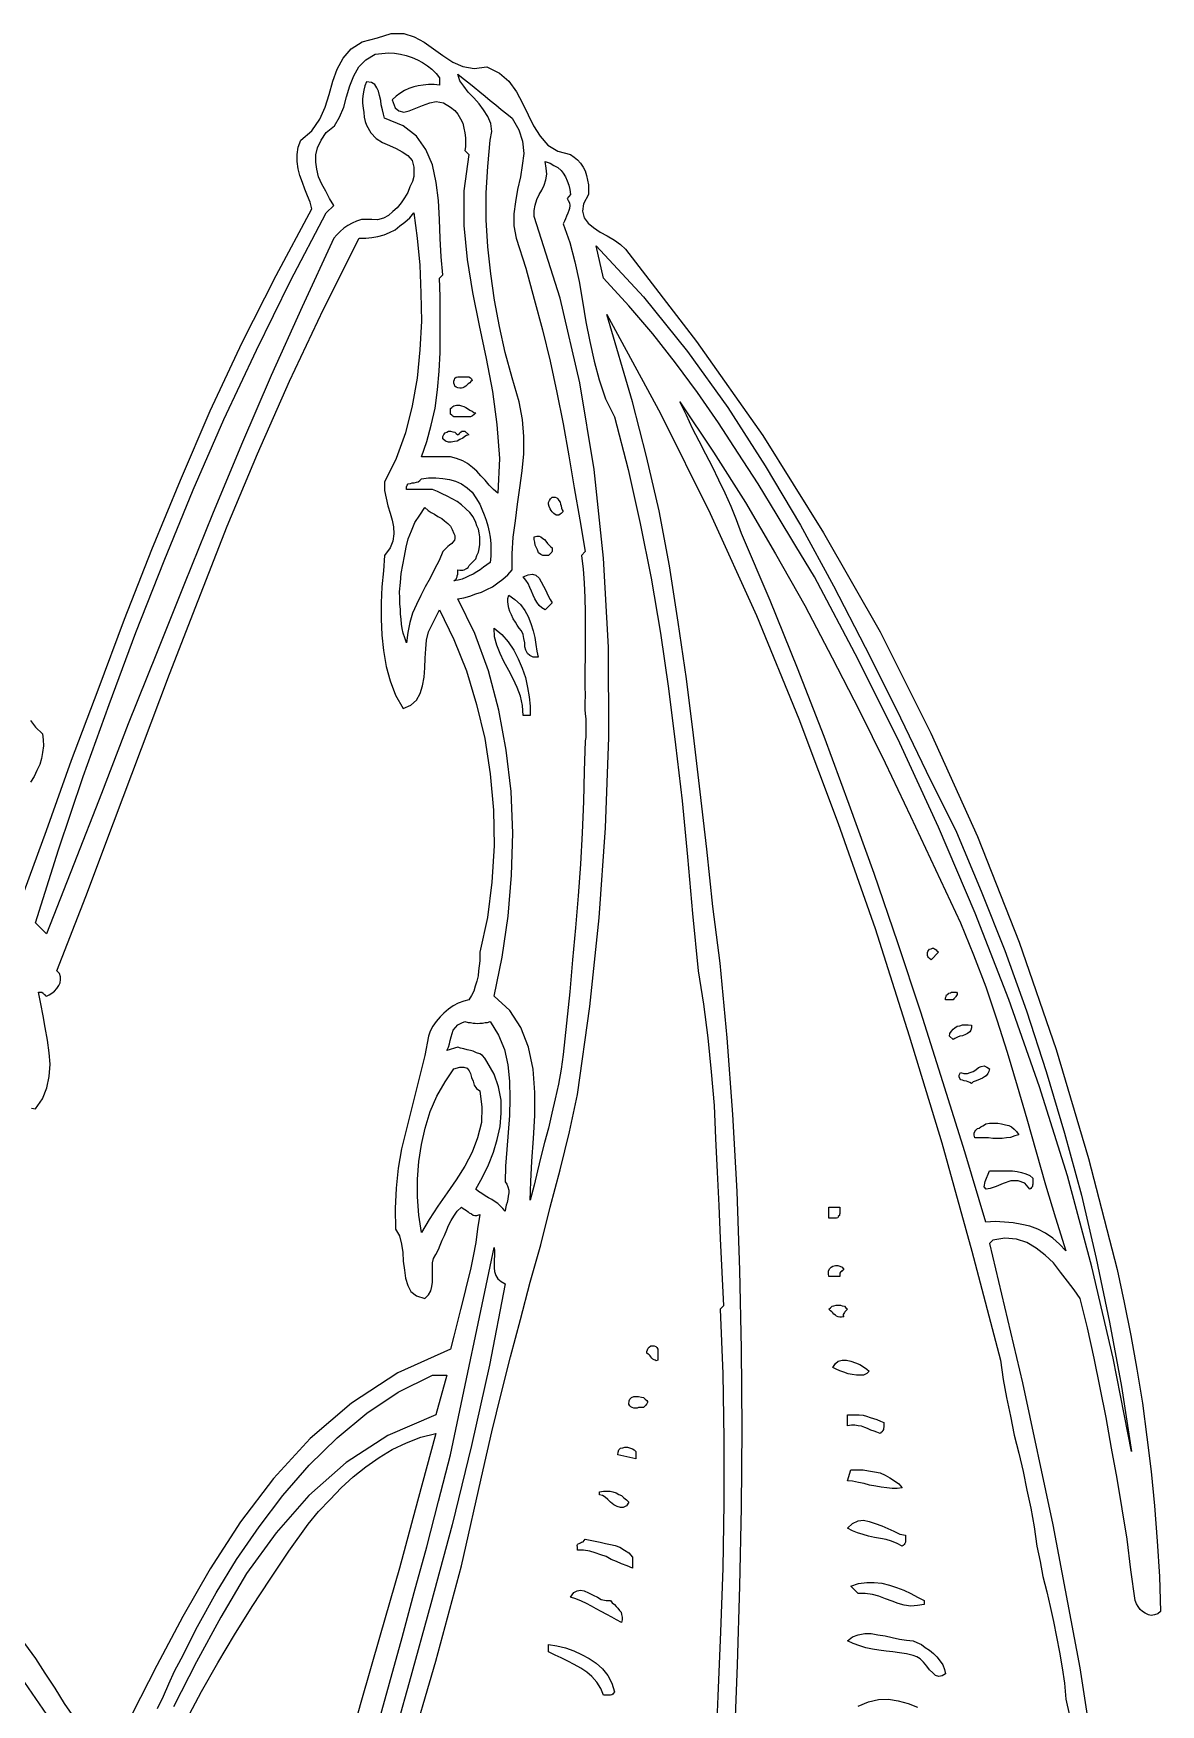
# Model space of a CAD drawing. Extents: x 0 to 5.57, y 0.04 to 9.51.
# Drawn here: x 3.519 to 5.569, y 6.473 to 9.511 of the extents above; entities that cross this region are included whole.
import ezdxf

# ---------------------------------------------------------------- set-up
doc = ezdxf.new("R2010")
doc.units = 0
doc.layers.add('1', color=7, linetype='Continuous')

msp = doc.modelspace()

# ---------------------------------------------------------------- linework, layer by layer
for points in [[(3.496, 7.933), (3.543, 8.062), (3.589, 8.19), (3.637, 8.318), (3.685, 8.446), (3.735, 8.573), (3.787, 8.699), (3.841, 8.825), (3.899, 8.949), (3.961, 9.071), (4.026, 9.192), (4.023, 9.204), (4.018, 9.216), (4.013, 9.228), (4.009, 9.24), (4.004, 9.253), (4.001, 9.265), (3.999, 9.278), (3.999, 9.291), (4.001, 9.304), (4.006, 9.317), (4.026, 9.334), (4.04, 9.355), (4.05, 9.377), (4.057, 9.4), (4.064, 9.424), (4.072, 9.446), (4.083, 9.466), (4.097, 9.483), (4.117, 9.496), (4.145, 9.503), (4.17, 9.511), (4.193, 9.511), (4.212, 9.505), (4.23, 9.495), (4.247, 9.483), (4.264, 9.471), (4.282, 9.459), (4.3, 9.451), (4.321, 9.447), (4.344, 9.45)], [(4.344, 9.45), (4.367, 9.439), (4.384, 9.424), (4.398, 9.405), (4.409, 9.384), (4.419, 9.363), (4.429, 9.343), (4.441, 9.324), (4.455, 9.308), (4.473, 9.297), (4.496, 9.291), (4.503, 9.286), (4.509, 9.281), (4.514, 9.275), (4.519, 9.268), (4.523, 9.261), (4.525, 9.253), (4.527, 9.244), (4.529, 9.236), (4.529, 9.227), (4.529, 9.218), (4.52, 9.201), (4.518, 9.188), (4.521, 9.176), (4.528, 9.166), (4.538, 9.158), (4.55, 9.15), (4.563, 9.143), (4.576, 9.135), (4.587, 9.127), (4.596, 9.119), (4.725, 8.951), (4.846, 8.78), (4.956, 8.603), (5.059, 8.423), (5.151, 8.239), (5.236, 8.051), (5.312, 7.859), (5.379, 7.664), (5.438, 7.466), (5.49, 7.264), (5.503, 7.204), (5.515, 7.144), (5.526, 7.083), (5.536, 7.021), (5.544, 6.959), (5.552, 6.897), (5.558, 6.834), (5.563, 6.77), (5.567, 6.706), (5.569, 6.642), (5.564, 6.638), (5.558, 6.636), (5.552, 6.635), (5.547, 6.636), (5.541, 6.639), (5.536, 6.642), (5.532, 6.646), (5.528, 6.651), (5.525, 6.656), (5.523, 6.662), (5.515, 6.718), (5.508, 6.774), (5.499, 6.829), (5.49, 6.884), (5.48, 6.939), (5.47, 6.995), (5.459, 7.049), (5.448, 7.103), (5.436, 7.158), (5.423, 7.211), (5.412, 7.227), (5.4, 7.243), (5.387, 7.259), (5.374, 7.276), (5.359, 7.29), (5.343, 7.303), (5.326, 7.313), (5.307, 7.319), (5.286, 7.321), (5.264, 7.317), (5.258, 7.311), (5.318, 7.058), (5.373, 6.8), (5.422, 6.54), (5.463, 6.276)], [(4.317, 8.88), (4.315, 8.878), (4.313, 8.876), (4.31, 8.874), (4.308, 8.872), (4.306, 8.87), (4.303, 8.868), (4.3, 8.867), (4.298, 8.866), (4.295, 8.866), (4.291, 8.867), (4.288, 8.868), (4.286, 8.87), (4.285, 8.872), (4.284, 8.875), (4.284, 8.877), (4.284, 8.879), (4.285, 8.882), (4.286, 8.884), (4.288, 8.886), (4.291, 8.887), (4.294, 8.887), (4.297, 8.887), (4.3, 8.887), (4.302, 8.887), (4.306, 8.887), (4.309, 8.887), (4.311, 8.887), (4.314, 8.885), (4.316, 8.883), (4.317, 8.88)], [(4.324, 8.821), (4.321, 8.818), (4.318, 8.816), (4.314, 8.814), (4.31, 8.814), (4.306, 8.814), (4.301, 8.814), (4.297, 8.814), (4.293, 8.814), (4.288, 8.814), (4.284, 8.814), (4.282, 8.815), (4.28, 8.817), (4.278, 8.819), (4.278, 8.822), (4.278, 8.824), (4.278, 8.826), (4.278, 8.829), (4.28, 8.831), (4.282, 8.833), (4.284, 8.834), (4.289, 8.835), (4.294, 8.835), (4.298, 8.834), (4.302, 8.833), (4.306, 8.831), (4.309, 8.829), (4.313, 8.826), (4.317, 8.824), (4.32, 8.822), (4.324, 8.821)], [(4.291, 8.781), (4.292, 8.782), (4.294, 8.784), (4.295, 8.785), (4.297, 8.786), (4.298, 8.788), (4.3, 8.788), (4.302, 8.788), (4.304, 8.788), (4.311, 8.781), (4.307, 8.78), (4.304, 8.778), (4.3, 8.775), (4.295, 8.773), (4.29, 8.77), (4.285, 8.769), (4.279, 8.768), (4.274, 8.768), (4.269, 8.77), (4.264, 8.774), (4.264, 8.778), (4.266, 8.782), (4.268, 8.785), (4.271, 8.786), (4.274, 8.788), (4.278, 8.788), (4.282, 8.787), (4.286, 8.786), (4.288, 8.784), (4.291, 8.781)], [(4.483, 8.642), (4.482, 8.641), (4.48, 8.639), (4.479, 8.638), (4.477, 8.637), (4.475, 8.635), (4.474, 8.635), (4.472, 8.635), (4.47, 8.635), (4.466, 8.638), (4.463, 8.641), (4.461, 8.644), (4.459, 8.647), (4.457, 8.651), (4.456, 8.655), (4.456, 8.658), (4.458, 8.662), (4.46, 8.665), (4.463, 8.668), (4.468, 8.668), (4.471, 8.667), (4.473, 8.665), (4.475, 8.662), (4.477, 8.659), (4.478, 8.655), (4.479, 8.652), (4.48, 8.648), (4.481, 8.645), (4.483, 8.642)], [(4.463, 8.576), (4.463, 8.574), (4.463, 8.572), (4.463, 8.57), (4.462, 8.568), (4.461, 8.567), (4.459, 8.565), (4.458, 8.564), (4.456, 8.562), (4.451, 8.562), (4.446, 8.562), (4.442, 8.564), (4.438, 8.567), (4.436, 8.572), (4.434, 8.576), (4.432, 8.581), (4.431, 8.586), (4.43, 8.591), (4.43, 8.596), (4.435, 8.597), (4.439, 8.597), (4.442, 8.596), (4.446, 8.593), (4.449, 8.591), (4.451, 8.588), (4.454, 8.584), (4.457, 8.581), (4.46, 8.578), (4.463, 8.576)], [(4.463, 8.476), (4.45, 8.463), (4.444, 8.467), (4.439, 8.471), (4.435, 8.477), (4.431, 8.483), (4.428, 8.49), (4.425, 8.497), (4.422, 8.504), (4.419, 8.511), (4.415, 8.517), (4.41, 8.523), (4.419, 8.527), (4.427, 8.528), (4.433, 8.526), (4.439, 8.521), (4.443, 8.514), (4.447, 8.506), (4.451, 8.498), (4.455, 8.49), (4.459, 8.482), (4.463, 8.476)], [(4.437, 8.377), (4.428, 8.377), (4.422, 8.38), (4.418, 8.384), (4.415, 8.39), (4.413, 8.396), (4.413, 8.403), (4.411, 8.411), (4.41, 8.418), (4.407, 8.425), (4.403, 8.43), (4.399, 8.435), (4.396, 8.441), (4.392, 8.447), (4.389, 8.454), (4.386, 8.46), (4.384, 8.466), (4.383, 8.473), (4.382, 8.478), (4.382, 8.484), (4.384, 8.49), (4.395, 8.482), (4.405, 8.473), (4.413, 8.462), (4.419, 8.451), (4.424, 8.438), (4.428, 8.425), (4.431, 8.413), (4.433, 8.4), (4.435, 8.388), (4.437, 8.377)], [(4.423, 8.271), (4.41, 8.271), (4.409, 8.289), (4.405, 8.306), (4.399, 8.322), (4.392, 8.338), (4.384, 8.353), (4.375, 8.369), (4.368, 8.384), (4.362, 8.399), (4.358, 8.414), (4.357, 8.43), (4.371, 8.418), (4.383, 8.405), (4.393, 8.39), (4.401, 8.374), (4.408, 8.357), (4.414, 8.34), (4.418, 8.322), (4.421, 8.305), (4.423, 8.288), (4.423, 8.271)], [(3.514, 8.262), (3.523, 8.25), (3.536, 8.238), (3.537, 8.227), (3.538, 8.216), (3.536, 8.204), (3.534, 8.193), (3.531, 8.182), (3.526, 8.171), (3.521, 8.16), (3.514, 8.15)], [(5.165, 7.841), (5.152, 7.827), (5.149, 7.829), (5.147, 7.831), (5.146, 7.833), (5.145, 7.835), (5.145, 7.837), (5.145, 7.84), (5.146, 7.842), (5.147, 7.844), (5.149, 7.846), (5.152, 7.847), (5.154, 7.848), (5.156, 7.848), (5.158, 7.847), (5.159, 7.846), (5.161, 7.845), (5.162, 7.843), (5.164, 7.842), (5.165, 7.841)], [(5.198, 7.768), (5.199, 7.766), (5.199, 7.764), (5.198, 7.762), (5.197, 7.76), (5.196, 7.759), (5.194, 7.757), (5.193, 7.756), (5.192, 7.754), (5.178, 7.754), (5.178, 7.758), (5.179, 7.76), (5.18, 7.763), (5.182, 7.764), (5.184, 7.766), (5.187, 7.767), (5.189, 7.768), (5.192, 7.768), (5.195, 7.768), (5.198, 7.768)], [(5.225, 7.708), (5.225, 7.703), (5.224, 7.699), (5.222, 7.696), (5.218, 7.693), (5.214, 7.691), (5.209, 7.689), (5.204, 7.688), (5.2, 7.686), (5.195, 7.684), (5.192, 7.682), (5.185, 7.688), (5.186, 7.693), (5.189, 7.697), (5.192, 7.701), (5.195, 7.703), (5.199, 7.706), (5.204, 7.707), (5.209, 7.709), (5.214, 7.709), (5.219, 7.709), (5.225, 7.708)], [(5.258, 7.629), (5.257, 7.624), (5.255, 7.62), (5.252, 7.616), (5.249, 7.614), (5.245, 7.612), (5.241, 7.61), (5.237, 7.608), (5.232, 7.606), (5.228, 7.605), (5.225, 7.602), (5.222, 7.604), (5.219, 7.605), (5.216, 7.606), (5.212, 7.607), (5.209, 7.608), (5.206, 7.609), (5.204, 7.611), (5.203, 7.614), (5.203, 7.617), (5.205, 7.622), (5.211, 7.62), (5.218, 7.62), (5.223, 7.622), (5.228, 7.624), (5.233, 7.627), (5.238, 7.631), (5.243, 7.633), (5.248, 7.634), (5.253, 7.632), (5.258, 7.629)], [(5.311, 7.509), (5.304, 7.507), (5.296, 7.504), (5.289, 7.503), (5.281, 7.502), (5.273, 7.502), (5.264, 7.502), (5.256, 7.503), (5.247, 7.503), (5.239, 7.503), (5.231, 7.503), (5.23, 7.508), (5.23, 7.512), (5.231, 7.515), (5.233, 7.517), (5.236, 7.52), (5.239, 7.521), (5.242, 7.523), (5.246, 7.525), (5.249, 7.527), (5.251, 7.529), (5.258, 7.53), (5.266, 7.53), (5.273, 7.53), (5.28, 7.529), (5.287, 7.527), (5.293, 7.526), (5.298, 7.523), (5.303, 7.519), (5.307, 7.515), (5.311, 7.509)], [(5.337, 7.43), (5.337, 7.427), (5.337, 7.424), (5.337, 7.422), (5.337, 7.419), (5.336, 7.417), (5.336, 7.415), (5.334, 7.413), (5.333, 7.411), (5.331, 7.41), (5.322, 7.421), (5.31, 7.425), (5.297, 7.425), (5.283, 7.42), (5.27, 7.415), (5.259, 7.411), (5.252, 7.41), (5.248, 7.414), (5.25, 7.424), (5.258, 7.443), (5.266, 7.443), (5.275, 7.443), (5.283, 7.443), (5.292, 7.443), (5.3, 7.443), (5.308, 7.442), (5.316, 7.44), (5.324, 7.438), (5.331, 7.435), (5.337, 7.43)], [(4.986, 7.377), (4.986, 7.374), (4.986, 7.371), (4.986, 7.369), (4.986, 7.366), (4.985, 7.364), (4.985, 7.362), (4.983, 7.36), (4.982, 7.358), (4.98, 7.357), (4.966, 7.357), (4.966, 7.377), (4.986, 7.377)], [(4.993, 7.264), (4.992, 7.263), (4.99, 7.262), (4.989, 7.26), (4.987, 7.259), (4.986, 7.257), (4.986, 7.255), (4.986, 7.253), (4.986, 7.251), (4.966, 7.251), (4.965, 7.256), (4.965, 7.261), (4.967, 7.265), (4.97, 7.268), (4.973, 7.27), (4.978, 7.271), (4.982, 7.271), (4.986, 7.27), (4.99, 7.268), (4.993, 7.264)], [(5, 7.192), (4.998, 7.19), (4.997, 7.189), (4.995, 7.187), (4.994, 7.186), (4.993, 7.184), (4.992, 7.182), (4.992, 7.18), (4.993, 7.178), (4.989, 7.177), (4.986, 7.177), (4.983, 7.178), (4.98, 7.179), (4.978, 7.181), (4.975, 7.183), (4.973, 7.185), (4.971, 7.187), (4.969, 7.189), (4.966, 7.192), (4.969, 7.194), (4.972, 7.197), (4.975, 7.198), (4.979, 7.199), (4.983, 7.199), (4.987, 7.199), (4.99, 7.198), (4.994, 7.197), (4.997, 7.194), (5, 7.192)], [(4.655, 7.119), (4.655, 7.099), (4.652, 7.098), (4.65, 7.099), (4.648, 7.1), (4.646, 7.101), (4.644, 7.103), (4.642, 7.105), (4.641, 7.107), (4.639, 7.109), (4.637, 7.11), (4.635, 7.112), (4.635, 7.115), (4.636, 7.118), (4.637, 7.121), (4.639, 7.123), (4.642, 7.125), (4.645, 7.125), (4.648, 7.125), (4.651, 7.124), (4.653, 7.122), (4.655, 7.119)], [(5.039, 7.079), (5.035, 7.075), (5.029, 7.072), (5.023, 7.072), (5.016, 7.072), (5.008, 7.073), (5.001, 7.074), (4.993, 7.077), (4.986, 7.08), (4.979, 7.083), (4.973, 7.086), (4.978, 7.093), (4.983, 7.097), (4.99, 7.099), (4.998, 7.099), (5.006, 7.097), (5.014, 7.094), (5.022, 7.091), (5.029, 7.087), (5.035, 7.083), (5.039, 7.079)], [(4.635, 7.026), (4.636, 7.024), (4.636, 7.022), (4.635, 7.02), (4.634, 7.019), (4.633, 7.017), (4.632, 7.016), (4.63, 7.014), (4.629, 7.013), (4.626, 7.013), (4.623, 7.013), (4.62, 7.013), (4.617, 7.012), (4.614, 7.012), (4.611, 7.012), (4.608, 7.013), (4.606, 7.014), (4.604, 7.016), (4.602, 7.019), (4.603, 7.025), (4.604, 7.028), (4.607, 7.031), (4.611, 7.033), (4.615, 7.033), (4.62, 7.033), (4.625, 7.032), (4.629, 7.031), (4.632, 7.028), (4.635, 7.026)], [(5.066, 6.986), (5.066, 6.983), (5.066, 6.98), (5.066, 6.978), (5.065, 6.975), (5.065, 6.973), (5.064, 6.971), (5.063, 6.969), (5.061, 6.968), (5.059, 6.966), (5.053, 6.968), (5.048, 6.97), (5.042, 6.972), (5.036, 6.975), (5.031, 6.977), (5.025, 6.979), (5.019, 6.98), (5.013, 6.981), (5.007, 6.981), (5, 6.98), (5, 7), (5.007, 7), (5.014, 7), (5.021, 7), (5.028, 6.999), (5.034, 6.997), (5.041, 6.995), (5.047, 6.993), (5.053, 6.991), (5.06, 6.988), (5.066, 6.986)], [(4.615, 6.933), (4.615, 6.92), (4.582, 6.927), (4.583, 6.932), (4.584, 6.936), (4.587, 6.939), (4.591, 6.94), (4.595, 6.941), (4.6, 6.941), (4.605, 6.939), (4.609, 6.938), (4.612, 6.936), (4.615, 6.933)], [(5.099, 6.867), (5.09, 6.866), (5.081, 6.866), (5.071, 6.867), (5.061, 6.868), (5.051, 6.87), (5.04, 6.872), (5.03, 6.875), (5.02, 6.877), (5.009, 6.879), (5, 6.88), (5.006, 6.9), (5.017, 6.9), (5.028, 6.9), (5.038, 6.898), (5.049, 6.896), (5.059, 6.894), (5.068, 6.89), (5.077, 6.885), (5.085, 6.88), (5.093, 6.874), (5.099, 6.867)], [(4.602, 6.841), (4.598, 6.834), (4.592, 6.831), (4.587, 6.831), (4.581, 6.833), (4.575, 6.836), (4.569, 6.841), (4.564, 6.846), (4.559, 6.85), (4.554, 6.853), (4.549, 6.854), (4.549, 6.86), (4.556, 6.861), (4.562, 6.861), (4.568, 6.861), (4.573, 6.86), (4.579, 6.858), (4.584, 6.855), (4.589, 6.853), (4.593, 6.849), (4.598, 6.845), (4.602, 6.841)], [(5.105, 6.781), (5.105, 6.778), (5.105, 6.775), (5.105, 6.773), (5.105, 6.77), (5.105, 6.768), (5.104, 6.766), (5.103, 6.764), (5.101, 6.762), (5.099, 6.761), (5.09, 6.766), (5.08, 6.77), (5.07, 6.773), (5.06, 6.775), (5.049, 6.777), (5.038, 6.779), (5.028, 6.782), (5.018, 6.785), (5.009, 6.789), (5, 6.794), (5.009, 6.802), (5.019, 6.807), (5.029, 6.808), (5.039, 6.806), (5.05, 6.802), (5.062, 6.798), (5.073, 6.793), (5.084, 6.788), (5.095, 6.783), (5.105, 6.781)], [(4.609, 6.741), (4.609, 6.721), (4.599, 6.725), (4.589, 6.729), (4.58, 6.733), (4.57, 6.737), (4.561, 6.742), (4.551, 6.745), (4.541, 6.749), (4.531, 6.752), (4.52, 6.754), (4.509, 6.754), (4.509, 6.759), (4.508, 6.762), (4.509, 6.764), (4.51, 6.765), (4.512, 6.766), (4.514, 6.767), (4.516, 6.768), (4.519, 6.769), (4.521, 6.771), (4.523, 6.774), (4.532, 6.772), (4.541, 6.77), (4.55, 6.768), (4.56, 6.766), (4.569, 6.764), (4.577, 6.762), (4.586, 6.759), (4.594, 6.754), (4.602, 6.749), (4.609, 6.741)], [(5.139, 6.655), (5.127, 6.653), (5.115, 6.652), (5.103, 6.654), (5.092, 6.657), (5.081, 6.661), (5.069, 6.665), (5.057, 6.67), (5.045, 6.673), (5.032, 6.675), (5.019, 6.675), (5.006, 6.688), (5.02, 6.693), (5.035, 6.695), (5.048, 6.695), (5.062, 6.694), (5.076, 6.69), (5.089, 6.686), (5.102, 6.681), (5.115, 6.675), (5.127, 6.668), (5.139, 6.662), (5.139, 6.655)], [(4.589, 6.622), (4.58, 6.627), (4.571, 6.632), (4.562, 6.637), (4.552, 6.642), (4.543, 6.647), (4.534, 6.652), (4.525, 6.657), (4.516, 6.661), (4.506, 6.665), (4.496, 6.668), (4.502, 6.677), (4.508, 6.68), (4.514, 6.681), (4.521, 6.68), (4.529, 6.676), (4.537, 6.672), (4.545, 6.668), (4.552, 6.664), (4.561, 6.662), (4.569, 6.662), (4.572, 6.658), (4.576, 6.655), (4.579, 6.651), (4.582, 6.648), (4.585, 6.644), (4.588, 6.641), (4.589, 6.637), (4.59, 6.632), (4.59, 6.627), (4.589, 6.622)], [(5.178, 6.529), (5.172, 6.525), (5.166, 6.524), (5.16, 6.526), (5.155, 6.531), (5.149, 6.536), (5.144, 6.543), (5.138, 6.55), (5.132, 6.556), (5.126, 6.56), (5.119, 6.562), (5.107, 6.565), (5.094, 6.567), (5.082, 6.569), (5.07, 6.57), (5.057, 6.572), (5.045, 6.574), (5.033, 6.576), (5.022, 6.58), (5.01, 6.584), (5, 6.589), (5.009, 6.596), (5.019, 6.6), (5.031, 6.602), (5.043, 6.602), (5.055, 6.6), (5.068, 6.598), (5.081, 6.595), (5.094, 6.592), (5.107, 6.59), (5.119, 6.589), (5.126, 6.586), (5.134, 6.582), (5.141, 6.577), (5.149, 6.572), (5.156, 6.566), (5.162, 6.56), (5.168, 6.552), (5.173, 6.545), (5.176, 6.537), (5.178, 6.529)], [(4.576, 6.496), (4.574, 6.494), (4.573, 6.492), (4.571, 6.491), (4.569, 6.49), (4.567, 6.49), (4.564, 6.49), (4.562, 6.49), (4.559, 6.49), (4.556, 6.49), (4.551, 6.502), (4.544, 6.514), (4.535, 6.524), (4.526, 6.532), (4.515, 6.539), (4.503, 6.546), (4.491, 6.552), (4.479, 6.558), (4.468, 6.563), (4.456, 6.569), (4.456, 6.582), (4.471, 6.58), (4.487, 6.576), (4.502, 6.571), (4.516, 6.564), (4.53, 6.557), (4.543, 6.548), (4.554, 6.538), (4.564, 6.526), (4.571, 6.512), (4.576, 6.496)], [(5.019, 6.47), (5.038, 6.478), (5.056, 6.482), (5.074, 6.483), (5.092, 6.48), (5.11, 6.475), (5.127, 6.468)]]:
    msp.add_lwpolyline(points)
at = {"layer": '1'}
for points in [[(4.258, 9.43), (4.258, 9.417), (4.248, 9.418), (4.238, 9.418), (4.228, 9.417), (4.219, 9.416), (4.211, 9.414), (4.202, 9.411), (4.194, 9.407), (4.186, 9.402), (4.179, 9.397), (4.172, 9.39), (4.177, 9.376), (4.184, 9.37), (4.193, 9.368), (4.203, 9.37), (4.215, 9.375), (4.227, 9.38), (4.24, 9.385), (4.252, 9.387), (4.265, 9.385), (4.278, 9.377), (4.286, 9.371), (4.291, 9.364), (4.296, 9.356), (4.3, 9.348), (4.302, 9.339), (4.304, 9.33), (4.305, 9.321), (4.305, 9.312), (4.305, 9.305), (4.304, 9.298), (4.311, 9.291), (4.302, 9.225), (4.302, 9.162), (4.308, 9.1), (4.318, 9.04), (4.33, 8.98), (4.343, 8.92), (4.354, 8.86), (4.362, 8.8), (4.367, 8.738), (4.364, 8.675), (4.356, 8.682), (4.348, 8.69), (4.341, 8.699), (4.333, 8.707), (4.326, 8.715), (4.318, 8.722), (4.309, 8.729), (4.3, 8.734), (4.289, 8.738), (4.278, 8.741), (4.225, 8.741), (4.235, 8.769), (4.243, 8.799), (4.25, 8.83), (4.254, 8.863), (4.257, 8.897), (4.259, 8.931), (4.259, 8.966), (4.259, 9), (4.259, 9.033), (4.258, 9.066), (4.264, 9.072), (4.261, 9.105), (4.259, 9.138), (4.258, 9.173), (4.256, 9.207), (4.252, 9.24), (4.245, 9.272), (4.233, 9.3), (4.216, 9.324), (4.192, 9.343), (4.158, 9.357), (4.156, 9.364), (4.154, 9.372), (4.152, 9.381), (4.151, 9.389), (4.149, 9.398), (4.147, 9.406), (4.144, 9.412), (4.14, 9.418), (4.134, 9.422), (4.125, 9.423), (4.122, 9.416), (4.12, 9.408), (4.119, 9.401), (4.118, 9.392), (4.118, 9.384), (4.119, 9.375), (4.12, 9.367), (4.121, 9.359), (4.123, 9.351), (4.125, 9.344), (4.133, 9.33), (4.143, 9.32), (4.154, 9.313), (4.167, 9.307), (4.179, 9.302), (4.19, 9.296), (4.2, 9.289), (4.208, 9.28), (4.211, 9.268), (4.211, 9.251), (4.209, 9.242), (4.204, 9.232), (4.2, 9.222), (4.194, 9.212), (4.188, 9.203), (4.181, 9.194), (4.173, 9.187), (4.165, 9.18), (4.156, 9.175), (4.145, 9.172), (4.135, 9.173), (4.125, 9.173), (4.116, 9.173), (4.107, 9.17), (4.099, 9.166), (4.091, 9.162), (4.084, 9.157), (4.077, 9.151), (4.071, 9.145), (4.066, 9.139), (4.008, 9.014), (3.952, 8.889), (3.898, 8.764), (3.845, 8.637), (3.794, 8.511), (3.743, 8.384), (3.692, 8.256), (3.643, 8.129), (3.593, 8.001), (3.543, 7.874), (3.523, 7.894), (3.565, 8.027), (3.61, 8.16), (3.657, 8.291), (3.706, 8.422), (3.757, 8.552), (3.81, 8.681), (3.866, 8.809), (3.925, 8.935), (3.987, 9.061), (4.052, 9.185), (4.066, 9.198), (4.058, 9.211), (4.051, 9.224), (4.044, 9.237), (4.038, 9.25), (4.035, 9.264), (4.033, 9.277), (4.033, 9.29), (4.036, 9.303), (4.043, 9.317), (4.052, 9.331), (4.067, 9.343), (4.076, 9.359), (4.084, 9.377), (4.089, 9.396), (4.095, 9.416), (4.102, 9.434), (4.111, 9.45), (4.124, 9.463), (4.141, 9.473), (4.165, 9.476), (4.176, 9.475), (4.187, 9.473), (4.197, 9.471), (4.208, 9.467), (4.218, 9.463), (4.227, 9.458), (4.236, 9.452), (4.244, 9.446), (4.252, 9.438), (4.258, 9.43)], [(4.39, 9.357), (4.402, 9.336), (4.409, 9.315), (4.411, 9.293), (4.408, 9.271), (4.405, 9.25), (4.4, 9.227), (4.396, 9.205), (4.393, 9.183), (4.393, 9.161), (4.397, 9.139), (4.415, 9.084), (4.43, 9.028), (4.445, 8.972), (4.459, 8.915), (4.471, 8.858), (4.483, 8.801), (4.493, 8.743), (4.503, 8.685), (4.513, 8.627), (4.523, 8.569), (4.516, 8.562), (4.519, 8.537), (4.521, 8.512), (4.522, 8.485), (4.523, 8.459), (4.523, 8.432), (4.523, 8.405), (4.523, 8.379), (4.522, 8.353), (4.522, 8.328), (4.523, 8.304), (4.522, 8.298), (4.522, 8.29), (4.522, 8.282), (4.523, 8.274), (4.524, 8.265), (4.524, 8.256), (4.524, 8.247), (4.524, 8.239), (4.524, 8.231), (4.523, 8.225), (4.521, 8.17), (4.52, 8.115), (4.517, 8.058), (4.514, 8.001), (4.51, 7.943), (4.505, 7.885), (4.5, 7.827), (4.495, 7.769), (4.489, 7.712), (4.483, 7.655), (4.479, 7.628), (4.474, 7.601), (4.468, 7.574), (4.462, 7.548), (4.456, 7.521), (4.449, 7.495), (4.442, 7.469), (4.436, 7.443), (4.43, 7.417), (4.423, 7.39), (4.424, 7.424), (4.426, 7.461), (4.429, 7.502), (4.431, 7.544), (4.431, 7.586), (4.428, 7.628), (4.42, 7.668), (4.406, 7.704), (4.386, 7.735), (4.357, 7.761), (4.372, 7.832), (4.383, 7.906), (4.389, 7.981), (4.391, 8.057), (4.388, 8.133), (4.379, 8.208), (4.366, 8.281), (4.347, 8.352), (4.322, 8.42), (4.291, 8.483), (4.302, 8.485), (4.313, 8.488), (4.324, 8.492), (4.334, 8.495), (4.344, 8.5), (4.354, 8.505), (4.364, 8.512), (4.373, 8.519), (4.382, 8.527), (4.39, 8.536), (4.39, 8.565), (4.392, 8.595), (4.396, 8.625), (4.4, 8.655), (4.404, 8.685), (4.408, 8.716), (4.411, 8.747), (4.411, 8.778), (4.409, 8.809), (4.403, 8.841), (4.39, 8.885), (4.377, 8.931), (4.367, 8.978), (4.358, 9.026), (4.351, 9.074), (4.346, 9.123), (4.343, 9.172), (4.343, 9.221), (4.346, 9.269), (4.35, 9.317), (4.353, 9.333), (4.351, 9.347), (4.346, 9.36), (4.338, 9.372), (4.33, 9.383), (4.32, 9.394), (4.31, 9.404), (4.302, 9.415), (4.295, 9.425), (4.291, 9.437), (4.301, 9.429), (4.311, 9.421), (4.321, 9.413), (4.331, 9.405), (4.341, 9.397), (4.35, 9.389), (4.36, 9.381), (4.37, 9.373), (4.38, 9.365), (4.39, 9.357)], [(4.201, 6.38), (4.251, 6.552), (4.298, 6.725), (4.337, 6.9), (4.353, 6.969), (4.37, 7.038), (4.387, 7.105), (4.405, 7.173), (4.423, 7.241), (4.442, 7.309), (4.459, 7.377), (4.477, 7.445), (4.494, 7.514), (4.509, 7.582), (4.531, 7.742), (4.548, 7.903), (4.56, 8.067), (4.566, 8.231), (4.565, 8.395), (4.556, 8.557), (4.539, 8.718), (4.513, 8.876), (4.477, 9.03), (4.43, 9.178), (4.43, 9.189), (4.432, 9.199), (4.435, 9.209), (4.439, 9.218), (4.444, 9.226), (4.448, 9.235), (4.451, 9.245), (4.453, 9.255), (4.452, 9.266), (4.45, 9.278), (4.459, 9.275), (4.466, 9.271), (4.473, 9.267), (4.479, 9.262), (4.483, 9.257), (4.487, 9.25), (4.49, 9.243), (4.493, 9.235), (4.495, 9.227), (4.496, 9.218)], [(4.496, 9.218), (4.49, 9.211), (4.492, 9.207), (4.494, 9.203), (4.495, 9.198), (4.494, 9.193), (4.493, 9.189), (4.491, 9.184), (4.489, 9.179), (4.487, 9.174), (4.485, 9.17), (4.483, 9.165), (4.495, 9.131), (4.504, 9.096), (4.512, 9.06), (4.518, 9.024), (4.524, 8.987), (4.531, 8.951), (4.539, 8.915), (4.548, 8.881), (4.56, 8.847), (4.576, 8.814), (4.601, 8.718), (4.623, 8.62), (4.643, 8.521), (4.66, 8.421), (4.674, 8.32), (4.687, 8.218), (4.699, 8.116), (4.709, 8.014), (4.718, 7.911), (4.728, 7.807), (4.738, 7.746), (4.746, 7.685), (4.752, 7.623), (4.757, 7.562), (4.76, 7.502), (4.763, 7.441), (4.766, 7.38), (4.768, 7.32), (4.771, 7.259), (4.774, 7.198), (4.768, 7.192), (4.773, 7.074), (4.775, 6.956), (4.775, 6.839), (4.773, 6.721), (4.769, 6.605), (4.764, 6.488), (4.759, 6.372)], [(3.516, 7.557), (3.523, 7.556), (3.536, 7.574), (3.544, 7.594), (3.548, 7.615), (3.55, 7.637), (3.548, 7.658), (3.545, 7.681), (3.541, 7.704), (3.537, 7.725), (3.533, 7.747), (3.529, 7.768), (3.531, 7.768), (3.533, 7.768), (3.535, 7.768), (3.537, 7.766), (3.538, 7.765), (3.54, 7.764), (3.541, 7.762), (3.543, 7.761), (3.548, 7.763), (3.553, 7.766), (3.558, 7.77), (3.562, 7.775), (3.566, 7.78), (3.568, 7.785), (3.569, 7.791), (3.569, 7.796), (3.567, 7.802), (3.562, 7.807), (3.615, 7.942), (3.665, 8.076), (3.716, 8.211), (3.767, 8.346), (3.819, 8.48), (3.872, 8.615), (3.927, 8.747), (3.985, 8.879), (4.047, 9.01), (4.112, 9.139), (4.124, 9.139), (4.135, 9.14), (4.146, 9.142), (4.157, 9.145), (4.167, 9.149), (4.177, 9.154), (4.186, 9.161), (4.195, 9.168), (4.204, 9.176), (4.211, 9.185), (4.217, 9.139), (4.222, 9.09), (4.224, 9.039), (4.225, 8.988), (4.222, 8.936), (4.217, 8.884), (4.208, 8.834), (4.196, 8.785), (4.179, 8.738), (4.158, 8.695)], [(5.198, 8.059), (5.243, 7.952), (5.286, 7.844), (5.325, 7.734), (5.361, 7.624), (5.394, 7.512), (5.425, 7.399), (5.452, 7.284), (5.476, 7.168), (5.498, 7.051), (5.516, 6.933), (5.483, 7.103), (5.444, 7.269), (5.4, 7.434), (5.349, 7.596), (5.293, 7.755), (5.232, 7.912), (5.165, 8.068), (5.095, 8.221), (5.019, 8.373), (4.94, 8.523), (4.906, 8.579), (4.872, 8.635), (4.837, 8.692), (4.801, 8.748), (4.765, 8.803), (4.727, 8.858), (4.687, 8.912), (4.646, 8.965), (4.602, 9.016), (4.556, 9.066), (4.543, 9.125), (4.629, 9.032), (4.709, 8.933), (4.782, 8.831), (4.85, 8.725), (4.914, 8.617), (4.974, 8.507), (5.032, 8.395), (5.088, 8.283), (5.143, 8.17), (5.198, 8.059)], [(4.794, 6.403), (4.8, 6.545), (4.804, 6.688), (4.807, 6.831), (4.808, 6.975), (4.807, 7.12), (4.804, 7.263), (4.799, 7.406), (4.791, 7.546), (4.781, 7.685), (4.768, 7.821), (4.755, 7.924), (4.744, 8.028), (4.732, 8.132), (4.72, 8.235), (4.707, 8.338), (4.692, 8.441), (4.676, 8.543), (4.657, 8.643), (4.634, 8.742), (4.609, 8.841), (4.562, 9), (4.66, 8.82), (4.75, 8.638), (4.834, 8.453), (4.911, 8.265), (4.983, 8.075), (5.05, 7.884), (5.112, 7.689), (5.171, 7.494), (5.226, 7.297), (5.278, 7.099)], [(5.205, 7.894), (5.229, 7.836), (5.251, 7.778), (5.271, 7.718), (5.29, 7.659), (5.308, 7.598), (5.326, 7.538), (5.343, 7.478), (5.36, 7.418), (5.378, 7.358), (5.397, 7.298), (5.385, 7.31), (5.373, 7.321), (5.36, 7.33), (5.346, 7.337), (5.331, 7.343), (5.317, 7.346), (5.301, 7.349), (5.285, 7.35), (5.268, 7.351), (5.251, 7.35), (5.213, 7.478), (5.173, 7.605), (5.133, 7.732), (5.091, 7.858), (5.048, 7.984), (5.003, 8.109), (4.957, 8.233), (4.909, 8.357), (4.859, 8.48), (4.807, 8.602), (4.798, 8.627), (4.788, 8.651), (4.777, 8.675), (4.766, 8.699), (4.754, 8.723), (4.742, 8.746), (4.73, 8.77), (4.718, 8.793), (4.707, 8.817), (4.695, 8.841), (4.756, 8.75), (4.814, 8.658), (4.869, 8.565), (4.922, 8.471), (4.972, 8.376), (5.021, 8.281), (5.068, 8.185), (5.114, 8.088), (5.16, 7.991), (5.205, 7.894)], [(4.158, 8.695), (4.158, 8.68), (4.161, 8.666), (4.164, 8.652), (4.168, 8.639), (4.172, 8.626), (4.174, 8.614), (4.175, 8.601), (4.173, 8.588), (4.168, 8.576), (4.158, 8.562), (4.156, 8.534), (4.153, 8.505), (4.152, 8.476), (4.152, 8.447), (4.153, 8.417), (4.156, 8.389), (4.161, 8.36), (4.168, 8.334), (4.178, 8.308), (4.192, 8.284), (4.206, 8.29), (4.216, 8.299), (4.223, 8.311), (4.227, 8.325), (4.23, 8.341), (4.231, 8.358), (4.232, 8.375), (4.233, 8.392), (4.234, 8.408), (4.238, 8.423), (4.258, 8.463), (4.284, 8.409), (4.307, 8.352), (4.325, 8.291), (4.34, 8.229), (4.35, 8.165), (4.356, 8.099), (4.357, 8.034), (4.353, 7.968), (4.345, 7.904), (4.331, 7.841), (4.331, 7.833), (4.331, 7.825), (4.33, 7.816), (4.329, 7.807), (4.328, 7.798), (4.326, 7.788), (4.323, 7.779), (4.32, 7.77), (4.316, 7.762), (4.311, 7.754), (4.302, 7.752), (4.292, 7.748), (4.283, 7.743), (4.274, 7.737), (4.266, 7.73), (4.259, 7.723), (4.252, 7.715), (4.246, 7.706), (4.241, 7.697), (4.238, 7.688), (4.231, 7.653), (4.223, 7.619), (4.214, 7.585), (4.206, 7.551), (4.197, 7.517), (4.189, 7.483), (4.183, 7.448), (4.179, 7.412), (4.177, 7.375), (4.178, 7.337), (4.185, 7.325), (4.189, 7.31), (4.191, 7.295), (4.192, 7.279), (4.194, 7.263), (4.196, 7.248), (4.2, 7.235), (4.206, 7.224), (4.216, 7.216), (4.231, 7.211), (4.238, 7.218), (4.242, 7.225), (4.244, 7.233), (4.245, 7.241), (4.245, 7.25), (4.245, 7.259), (4.245, 7.267), (4.245, 7.276), (4.247, 7.284), (4.251, 7.291), (4.256, 7.3), (4.259, 7.308), (4.263, 7.317), (4.267, 7.326), (4.271, 7.336), (4.274, 7.344), (4.279, 7.353), (4.284, 7.361), (4.29, 7.37), (4.298, 7.377), (4.301, 7.375), (4.304, 7.373), (4.307, 7.371), (4.31, 7.369), (4.312, 7.367), (4.316, 7.365), (4.319, 7.363), (4.322, 7.362), (4.326, 7.362), (4.331, 7.364), (4.327, 7.338), (4.324, 7.313), (4.319, 7.288), (4.314, 7.264), (4.308, 7.24), (4.302, 7.215), (4.296, 7.191), (4.29, 7.167), (4.284, 7.143), (4.278, 7.119), (4.182, 7.076), (4.098, 7.021), (4.023, 6.957), (3.956, 6.884), (3.896, 6.805), (3.841, 6.72), (3.791, 6.633), (3.744, 6.544), (3.699, 6.456)], [(4.331, 8.655), (4.335, 8.646), (4.339, 8.636), (4.343, 8.626), (4.346, 8.616), (4.348, 8.605), (4.35, 8.595), (4.351, 8.584), (4.351, 8.572), (4.351, 8.561), (4.35, 8.549), (4.344, 8.545), (4.338, 8.541), (4.332, 8.536), (4.326, 8.532), (4.319, 8.528), (4.312, 8.525), (4.306, 8.522), (4.299, 8.519), (4.292, 8.517), (4.284, 8.516), (4.286, 8.517), (4.288, 8.519), (4.289, 8.521), (4.29, 8.523), (4.29, 8.525), (4.291, 8.528), (4.291, 8.53), (4.291, 8.533), (4.291, 8.536), (4.295, 8.535), (4.3, 8.535), (4.303, 8.536), (4.307, 8.538), (4.31, 8.54), (4.312, 8.544), (4.315, 8.547), (4.318, 8.55), (4.321, 8.553), (4.324, 8.556), (4.326, 8.562), (4.329, 8.568), (4.33, 8.574), (4.331, 8.582), (4.331, 8.589), (4.331, 8.596), (4.33, 8.603), (4.329, 8.61), (4.326, 8.616), (4.324, 8.622), (4.319, 8.632), (4.313, 8.64), (4.306, 8.647), (4.298, 8.654), (4.29, 8.66), (4.281, 8.665), (4.272, 8.67), (4.263, 8.674), (4.254, 8.678), (4.245, 8.682), (4.198, 8.682), (4.198, 8.687), (4.199, 8.69), (4.201, 8.692), (4.205, 8.693), (4.208, 8.694), (4.212, 8.694), (4.216, 8.695), (4.219, 8.696), (4.222, 8.698), (4.225, 8.701), (4.238, 8.703), (4.251, 8.703), (4.264, 8.702), (4.276, 8.7), (4.287, 8.697), (4.298, 8.692), (4.308, 8.685), (4.317, 8.677), (4.324, 8.667), (4.331, 8.655)], [(4.284, 8.602), (4.286, 8.598), (4.286, 8.593), (4.285, 8.59), (4.282, 8.586), (4.28, 8.584), (4.276, 8.581), (4.273, 8.578), (4.27, 8.575), (4.267, 8.572), (4.264, 8.569), (4.257, 8.553), (4.249, 8.537), (4.241, 8.521), (4.232, 8.505), (4.224, 8.489), (4.216, 8.473), (4.209, 8.457), (4.204, 8.44), (4.2, 8.422), (4.198, 8.403), (4.195, 8.412), (4.192, 8.421), (4.19, 8.429), (4.189, 8.437), (4.188, 8.446), (4.187, 8.455), (4.187, 8.464), (4.186, 8.474), (4.186, 8.485), (4.185, 8.496), (4.187, 8.513), (4.188, 8.529), (4.191, 8.545), (4.194, 8.561), (4.197, 8.577), (4.201, 8.592), (4.207, 8.607), (4.213, 8.622), (4.222, 8.635), (4.231, 8.649), (4.237, 8.644), (4.243, 8.64), (4.249, 8.637), (4.255, 8.633), (4.262, 8.629), (4.267, 8.625), (4.273, 8.62), (4.278, 8.615), (4.281, 8.609), (4.284, 8.602)], [(4.35, 7.715), (4.365, 7.69), (4.376, 7.664), (4.382, 7.636), (4.385, 7.606), (4.386, 7.575), (4.385, 7.544), (4.383, 7.513), (4.38, 7.482), (4.378, 7.452), (4.377, 7.423), (4.38, 7.419), (4.382, 7.414), (4.384, 7.408), (4.384, 7.403), (4.383, 7.397), (4.382, 7.392), (4.381, 7.386), (4.379, 7.381), (4.378, 7.375), (4.377, 7.37), (4.373, 7.375), (4.369, 7.379), (4.364, 7.384), (4.359, 7.387), (4.353, 7.391), (4.347, 7.394), (4.341, 7.398), (4.335, 7.402), (4.329, 7.406), (4.324, 7.41), (4.336, 7.432), (4.347, 7.454), (4.356, 7.477), (4.363, 7.5), (4.368, 7.524), (4.37, 7.548), (4.37, 7.572), (4.365, 7.596), (4.357, 7.619), (4.344, 7.642), (4.34, 7.648), (4.336, 7.653), (4.331, 7.656), (4.325, 7.658), (4.319, 7.661), (4.314, 7.662), (4.308, 7.663), (4.302, 7.665), (4.296, 7.666), (4.291, 7.668), (4.271, 7.662), (4.274, 7.668), (4.276, 7.674), (4.277, 7.68), (4.279, 7.687), (4.281, 7.693), (4.283, 7.699), (4.287, 7.704), (4.291, 7.709), (4.297, 7.712), (4.304, 7.715), (4.31, 7.713), (4.314, 7.713), (4.319, 7.712), (4.323, 7.712), (4.327, 7.711), (4.331, 7.712), (4.336, 7.712), (4.341, 7.713), (4.345, 7.713), (4.35, 7.715)], [(4.331, 7.589), (4.335, 7.559), (4.334, 7.531), (4.327, 7.503), (4.317, 7.477), (4.304, 7.452), (4.288, 7.427), (4.272, 7.403), (4.255, 7.379), (4.239, 7.355), (4.225, 7.331), (4.22, 7.363), (4.218, 7.396), (4.218, 7.428), (4.22, 7.46), (4.225, 7.491), (4.232, 7.521), (4.241, 7.551), (4.253, 7.579), (4.268, 7.605), (4.284, 7.629), (4.295, 7.632), (4.302, 7.632), (4.308, 7.63), (4.312, 7.625), (4.314, 7.62), (4.316, 7.613), (4.319, 7.606), (4.321, 7.599), (4.325, 7.593), (4.331, 7.589)], [(4.144, 6.429), (4.167, 6.512), (4.19, 6.595), (4.212, 6.677), (4.235, 6.76), (4.256, 6.843), (4.278, 6.927), (4.357, 7.304), (4.358, 7.297), (4.358, 7.289), (4.357, 7.282), (4.357, 7.274), (4.357, 7.267), (4.358, 7.26), (4.36, 7.253), (4.364, 7.247), (4.37, 7.242), (4.377, 7.238)], [(4.377, 7.238), (4.349, 7.09), (4.316, 6.944), (4.281, 6.8), (4.242, 6.656), (4.203, 6.513), (4.163, 6.37)], [(5.278, 7.099), (5.283, 7.064), (5.289, 7.031), (5.296, 6.997), (5.303, 6.963), (5.311, 6.93), (5.319, 6.897), (5.326, 6.863), (5.333, 6.83), (5.339, 6.796), (5.344, 6.761), (5.35, 6.733), (5.355, 6.706), (5.362, 6.678), (5.368, 6.651), (5.374, 6.624), (5.38, 6.596), (5.385, 6.568), (5.39, 6.54), (5.394, 6.512), (5.397, 6.483), (5.409, 6.429)], [(3.745, 6.466), (3.756, 6.488), (3.766, 6.511), (3.776, 6.534), (3.788, 6.556), (3.818, 6.615), (3.852, 6.676), (3.889, 6.737), (3.93, 6.796), (3.973, 6.853), (4.021, 6.908), (4.072, 6.958), (4.126, 7.003), (4.183, 7.041), (4.245, 7.072), (4.271, 7.072), (4.251, 7)], [(4.251, 7), (4.164, 6.962), (4.088, 6.913), (4.02, 6.853), (3.961, 6.785), (3.907, 6.711), (3.86, 6.632), (3.816, 6.551), (3.774, 6.469)], [(3.798, 6.445), (3.825, 6.497), (3.855, 6.549), (3.885, 6.6), (3.917, 6.651), (3.95, 6.701), (3.984, 6.752), (4.019, 6.801), (4.038, 6.824), (4.059, 6.846), (4.079, 6.867), (4.101, 6.887), (4.124, 6.905), (4.148, 6.922), (4.172, 6.937), (4.198, 6.949), (4.224, 6.959), (4.251, 6.966)], [(4.251, 6.966), (4.218, 6.843), (4.185, 6.721), (4.15, 6.599), (4.115, 6.477), (4.081, 6.355)], [(3.434, 6.468), (3.441, 6.475), (3.447, 6.484), (3.452, 6.492), (3.455, 6.502), (3.457, 6.512), (3.456, 6.522), (3.454, 6.533), (3.45, 6.543), (3.451, 6.546), (3.454, 6.55), (3.456, 6.554), (3.458, 6.557), (3.46, 6.561), (3.462, 6.564), (3.463, 6.569), (3.464, 6.573), (3.464, 6.577), (3.463, 6.582), (3.503, 6.513), (3.55, 6.445)], [(3.594, 6.449), (3.576, 6.475), (3.559, 6.503), (3.541, 6.53), (3.524, 6.557), (3.504, 6.584)]]:
    msp.add_lwpolyline(points, dxfattribs=at)

doc.saveas('drawing.dxf')
